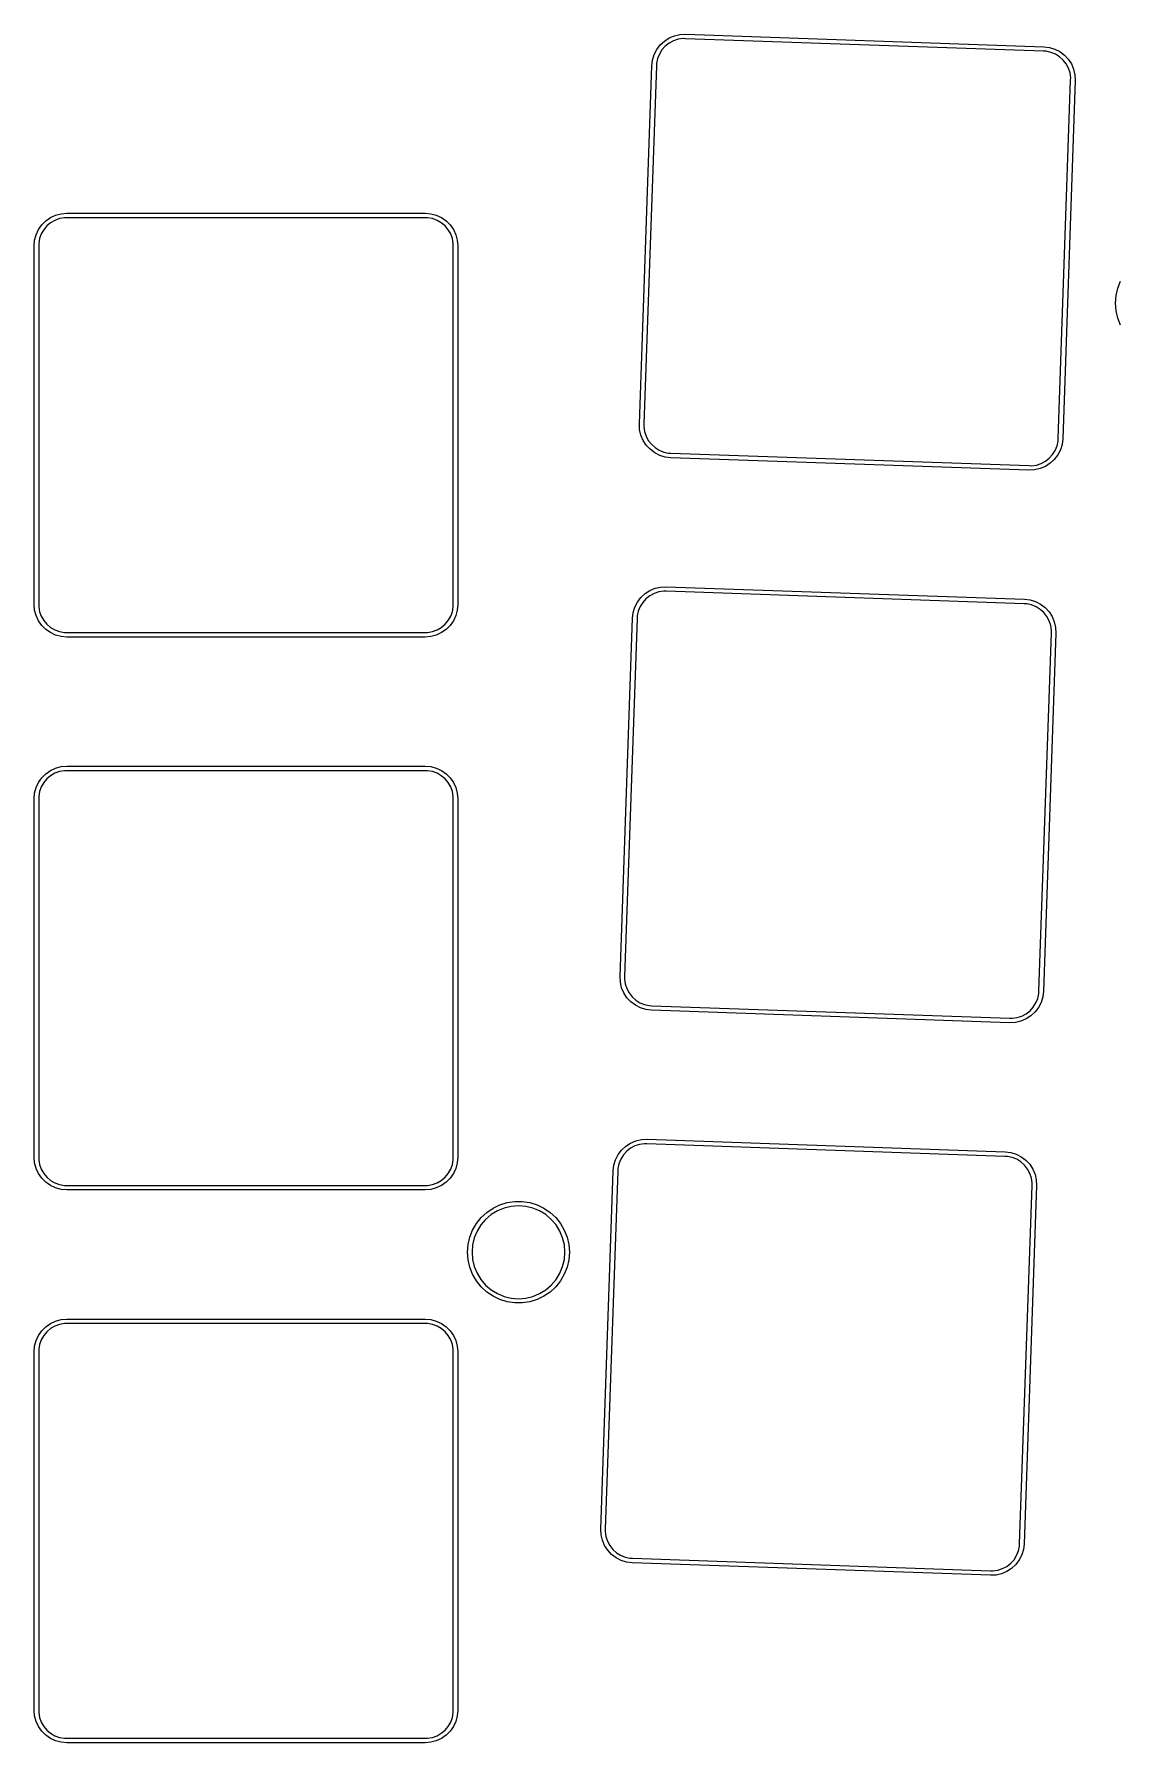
# Model space of a CAD drawing. Extents: x 44 to 183, y -132 to -31.
# Drawn here: x 73 to 108.7, y -94.9 to -38.6 of the extents above; entities that cross this region are included whole.
import ezdxf

# ---------------------------------------------------------------- set-up
doc = ezdxf.new("R2010")
doc.units = 0
doc.layers.add('BLACK', color=7, linetype='CONTINUOUS')

msp = doc.modelspace()

# ---------------------------------------------------------------- linework, layer by layer
at = {"layer": 'BLACK', "linetype": 'CONTINUOUS'}
for p, q in [((93.7045, -38.8716), (93.8616, -38.7695)), ((93.8616, -38.7695), (94.0341, -38.6963)), ((94.0341, -38.6963), (94.2167, -38.6542)), ((94.3177, -38.7914), (94.1574, -38.814)), ((94.2167, -38.6542), (94.4038, -38.6444)), ((94.3984, -38.7943), (94.3177, -38.7914)), ((94.3986, -38.7943), (94.3984, -38.7943)), ((106.191, -39.2061), (94.3986, -38.7943)), ((94.3986, -38.7943), (94.3986, -38.7943)), ((94.4038, -38.6444), (106.197, -39.0562)), ((94.4038, -38.6444), (94.4038, -38.6444)), ((93.3148, -39.4952), (93.3696, -39.316)), ((93.3696, -39.316), (93.4546, -39.1491)), ((93.4546, -39.1491), (93.5674, -38.9994)), ((93.539, -39.2972), (93.4783, -39.4473)), ((93.6247, -39.1599), (93.539, -39.2972)), ((93.5674, -38.9994), (93.7045, -38.8716)), ((93.733, -39.0396), (93.6247, -39.1599)), ((93.8606, -38.94), (93.733, -39.0396)), ((94.0035, -38.864), (93.8606, -38.94)), ((94.1574, -38.814), (94.0035, -38.864)), ((106.272, -39.2089), (106.191, -39.2061)), ((106.191, -39.2061), (106.191, -39.2061)), ((106.197, -39.0562), (106.197, -39.0562)), ((106.197, -39.0562), (106.383, -39.079)), ((106.431, -39.2426), (106.272, -39.2089)), ((106.383, -39.079), (106.562, -39.1338)), ((106.581, -39.3032), (106.431, -39.2426)), ((106.562, -39.1338), (106.729, -39.2189)), ((106.718, -39.389), (106.581, -39.3032)), ((106.729, -39.2189), (106.878, -39.3317)), ((106.878, -39.3317), (107.006, -39.4687)), ((92.8801, -51.474), (93.292, -39.6812)), ((93.4419, -39.6865), (93.0301, -51.4793)), ((93.292, -39.6812), (93.3148, -39.4952)), ((93.292, -39.6812), (93.292, -39.6812)), ((93.4447, -39.6056), (93.4419, -39.6865)), ((93.4419, -39.6865), (93.4419, -39.6865)), ((93.4419, -39.6865), (93.4419, -39.6865)), ((93.4419, -39.6865), (93.4419, -39.6865)), ((93.4783, -39.4473), (93.4447, -39.6056)), ((106.838, -39.4973), (106.718, -39.389)), ((106.938, -39.6248), (106.838, -39.4973)), ((107.014, -39.7677), (106.938, -39.6248)), ((107.006, -39.4687), (107.108, -39.6259)), ((107.064, -39.9217), (107.014, -39.7677)), ((107.086, -40.082), (107.064, -39.9217)), ((107.108, -39.6259), (107.182, -39.7984)), ((107.182, -39.7984), (107.224, -39.9809)), ((106.672, -51.9556), (107.084, -40.1628)), ((107.233, -40.1681), (106.822, -51.9609)), ((107.084, -40.1626), (107.086, -40.082)), ((107.084, -40.1628), (107.084, -40.1626)), ((107.224, -39.9809), (107.233, -40.1681)), ((107.233, -40.1681), (107.233, -40.1681)), ((107.233, -40.1681), (107.233, -40.1681)), ((107.233, -40.1681), (107.233, -40.1681)), ((73.0945, -45.0766), (73.202, -44.9231)), ((73.202, -44.9231), (73.3345, -44.7906)), ((73.3689, -44.9575), (73.2649, -45.0815)), ((73.3345, -44.7906), (73.488, -44.6831)), ((73.4929, -44.8535), (73.3689, -44.9575)), ((73.488, -44.6831), (73.6578, -44.6039)), ((73.6331, -44.7726), (73.4929, -44.8535)), ((73.7852, -44.7172), (73.6331, -44.7726)), ((73.6578, -44.6039), (73.8388, -44.5554)), ((73.9446, -44.6891), (73.7852, -44.7172)), ((73.8388, -44.5554), (74.0255, -44.5391)), ((74.0255, -44.6891), (73.9446, -44.6891)), ((74.0255, -44.5391), (85.8255, -44.5391)), ((74.0255, -44.5391), (74.0255, -44.5391)), ((85.8255, -44.6891), (74.0255, -44.6891)), ((74.0255, -44.6891), (74.0255, -44.6891)), ((74.0255, -44.6891), (74.0255, -44.6891)), ((85.8255, -44.5391), (85.8255, -44.5391)), ((85.8255, -44.5391), (86.0122, -44.5555)), ((85.9064, -44.6891), (85.8255, -44.6891)), ((86.0658, -44.7172), (85.9064, -44.6891)), ((86.0122, -44.5555), (86.1932, -44.604)), ((86.2179, -44.7726), (86.0658, -44.7172)), ((86.1932, -44.604), (86.363, -44.6831)), ((86.3581, -44.8535), (86.2179, -44.7726)), ((86.4821, -44.9576), (86.3581, -44.8535)), ((86.363, -44.6831), (86.5165, -44.7906)), ((86.5861, -45.0815), (86.4821, -44.9576)), ((86.5165, -44.7906), (86.649, -44.9231)), ((86.649, -44.9231), (86.7565, -45.0766)), ((72.9505, -45.6141), (72.9668, -45.4274)), ((72.9668, -45.4274), (73.0153, -45.2464)), ((73.0153, -45.2464), (73.0945, -45.0766)), ((73.1286, -45.3738), (73.1005, -45.5332)), ((73.1005, -45.5332), (73.1005, -45.6141)), ((73.184, -45.2217), (73.1286, -45.3738)), ((73.2649, -45.0815), (73.184, -45.2217)), ((86.667, -45.2217), (86.5861, -45.0815)), ((86.7224, -45.3738), (86.667, -45.2217)), ((86.7505, -45.5332), (86.7224, -45.3738)), ((86.7505, -45.6141), (86.7505, -45.5332)), ((86.7565, -45.0766), (86.8357, -45.2465)), ((86.8357, -45.2465), (86.8842, -45.4275)), ((86.8842, -45.4275), (86.9005, -45.614)), ((72.9505, -57.4141), (72.9505, -45.6141)), ((72.9505, -45.6141), (72.9505, -45.6141)), ((73.1005, -45.6141), (73.1005, -45.6141)), ((73.1005, -45.6141), (73.1005, -57.4141)), ((86.7505, -57.4141), (86.7505, -45.6141)), ((86.7505, -45.6141), (86.7505, -45.6141)), ((86.7505, -45.6141), (86.7505, -45.6141)), ((86.9005, -45.614), (86.9005, -45.6141)), ((86.9005, -45.6141), (86.9005, -57.4141)), ((108.58, -47.2484), (108.635, -47.0043)), ((108.635, -47.0043), (108.727, -46.7712)), ((108.561, -47.498), (108.58, -47.2484)), ((108.58, -47.7476), (108.561, -47.498)), ((108.635, -47.9917), (108.58, -47.7476)), ((108.727, -48.2248), (108.635, -47.9917)), ((92.8899, -51.6612), (92.8801, -51.474)), ((92.8801, -51.474), (92.8801, -51.474)), ((92.8801, -51.474), (92.8801, -51.474)), ((92.8801, -51.474), (92.8801, -51.474)), ((92.9321, -51.8437), (92.8899, -51.6612)), ((93.03, -51.4795), (93.0272, -51.5601)), ((93.0272, -51.5601), (93.0497, -51.7204)), ((93.0301, -51.4793), (93.03, -51.4795)), ((93.0497, -51.7204), (93.0997, -51.8744)), ((93.0053, -52.0162), (92.9321, -51.8437)), ((93.1074, -52.1734), (93.0053, -52.0162)), ((93.0997, -51.8744), (93.1757, -52.0173)), ((93.2352, -52.3104), (93.1074, -52.1734)), ((93.1757, -52.0173), (93.2754, -52.1448)), ((93.2754, -52.1448), (93.3957, -52.2531)), ((93.3957, -52.2531), (93.5329, -52.3389)), ((106.575, -52.3449), (106.635, -52.1948)), ((106.635, -52.1948), (106.669, -52.0365)), ((106.669, -52.0365), (106.672, -51.9556)), ((106.672, -51.9556), (106.672, -51.9556)), ((106.672, -51.9556), (106.672, -51.9556)), ((106.672, -51.9556), (106.672, -51.9556)), ((106.799, -52.1469), (106.744, -52.3261)), ((106.822, -51.9609), (106.799, -52.1469)), ((93.3848, -52.4232), (93.2352, -52.3104)), ((93.5518, -52.5083), (93.3848, -52.4232)), ((93.5329, -52.3389), (93.683, -52.3995)), ((93.731, -52.5631), (93.5518, -52.5083)), ((93.683, -52.3995), (93.8413, -52.4332)), ((93.917, -52.5859), (93.731, -52.5631)), ((93.8413, -52.4332), (93.9222, -52.436)), ((105.71, -52.9977), (93.917, -52.5859)), ((93.917, -52.5859), (93.917, -52.5859)), ((93.917, -52.5859), (93.917, -52.5859)), ((93.9222, -52.436), (93.9222, -52.436)), ((93.9222, -52.436), (105.715, -52.8478)), ((105.715, -52.8478), (105.715, -52.8478)), ((105.715, -52.8478), (105.796, -52.8507)), ((105.796, -52.8507), (105.956, -52.8281)), ((105.956, -52.8281), (106.11, -52.7781)), ((106.11, -52.7781), (106.253, -52.7021)), ((106.409, -52.7705), (106.252, -52.8726)), ((106.253, -52.7021), (106.381, -52.6025)), ((106.381, -52.6025), (106.489, -52.4822)), ((106.546, -52.6427), (106.409, -52.7705)), ((106.489, -52.4822), (106.575, -52.3449)), ((106.659, -52.493), (106.546, -52.6427)), ((106.744, -52.3261), (106.659, -52.493)), ((105.897, -52.9879), (105.71, -52.9977)), ((105.71, -52.9977), (105.71, -52.9977)), ((106.079, -52.9458), (105.897, -52.9879)), ((106.252, -52.8726), (106.079, -52.9458)), ((92.7344, -57.505), (92.8195, -57.338)), ((92.8195, -57.338), (92.9323, -57.1884)), ((92.9896, -57.3489), (92.9038, -57.4861)), ((92.9323, -57.1884), (93.0693, -57.0606)), ((93.0979, -57.2286), (92.9896, -57.3489)), ((93.0693, -57.0606), (93.2265, -56.9585)), ((93.2254, -57.129), (93.0979, -57.2286)), ((93.3683, -57.053), (93.2254, -57.129)), ((93.2265, -56.9585), (93.3989, -56.8853)), ((93.5223, -57.003), (93.3683, -57.053)), ((93.3989, -56.8853), (93.5815, -56.8432)), ((93.6825, -56.9805), (93.5223, -57.003)), ((93.5815, -56.8432), (93.7683, -56.8334)), ((93.7634, -56.9833), (93.6825, -56.9805)), ((105.556, -57.395), (93.7634, -56.9832)), ((93.7634, -56.9832), (93.7634, -56.9832)), ((93.7634, -56.9832), (93.7634, -56.9832)), ((93.7634, -56.9832), (93.7634, -56.9833)), ((93.7683, -56.8334), (93.7686, -56.8333)), ((93.7686, -56.8333), (105.561, -57.2451)), ((93.7686, -56.8333), (93.7686, -56.8333)), ((93.7686, -56.8333), (93.7686, -56.8333)), ((105.561, -57.2451), (105.561, -57.2451)), ((105.561, -57.2451), (105.561, -57.2451)), ((105.561, -57.2451), (105.747, -57.268)), ((105.747, -57.268), (105.927, -57.3228)), ((105.927, -57.3228), (106.094, -57.4078)), ((72.9668, -57.6008), (72.9505, -57.4141)), ((72.9505, -57.4141), (72.9505, -57.4141)), ((72.9505, -57.4141), (72.9505, -57.4141)), ((73.0153, -57.7818), (72.9668, -57.6008)), ((73.0945, -57.9516), (73.0153, -57.7818)), ((73.1005, -57.4141), (73.1005, -57.4143)), ((73.1005, -57.4143), (73.1005, -57.495)), ((73.1005, -57.495), (73.1286, -57.6544)), ((73.1286, -57.6544), (73.184, -57.8065)), ((73.184, -57.8065), (73.2649, -57.9467)), ((86.5861, -57.9467), (86.667, -57.8065)), ((86.667, -57.8065), (86.7224, -57.6544)), ((86.7224, -57.6544), (86.7505, -57.495)), ((86.7505, -57.495), (86.7505, -57.4141)), ((86.8357, -57.7818), (86.7565, -57.9516)), ((86.8842, -57.6008), (86.8357, -57.7818)), ((86.9005, -57.4141), (86.8842, -57.6008)), ((86.9005, -57.4141), (86.9005, -57.4141)), ((92.245, -69.6629), (92.6568, -57.8701)), ((92.8067, -57.8754), (92.3949, -69.6682)), ((92.6568, -57.8701), (92.6796, -57.6841)), ((92.6568, -57.8701), (92.6568, -57.8701)), ((92.6568, -57.8701), (92.6568, -57.8701)), ((92.6568, -57.8701), (92.6568, -57.8701)), ((92.6796, -57.6841), (92.7344, -57.505)), ((92.8095, -57.7945), (92.8067, -57.8754)), ((92.8067, -57.8754), (92.8067, -57.8754)), ((92.8432, -57.6362), (92.8095, -57.7945)), ((92.9038, -57.4861), (92.8432, -57.6362)), ((105.637, -57.3979), (105.556, -57.395)), ((105.556, -57.395), (105.556, -57.395)), ((105.556, -57.395), (105.556, -57.395)), ((105.795, -57.4315), (105.637, -57.3979)), ((105.945, -57.4921), (105.795, -57.4315)), ((106.083, -57.5779), (105.945, -57.4921)), ((106.203, -57.6862), (106.083, -57.5779)), ((106.094, -57.4078), (106.243, -57.5206)), ((106.303, -57.8138), (106.203, -57.6862)), ((106.243, -57.5206), (106.371, -57.6576)), ((106.379, -57.9567), (106.303, -57.8138)), ((106.371, -57.6576), (106.473, -57.8148)), ((106.473, -57.8148), (106.546, -57.9873)), ((73.202, -58.1051), (73.0945, -57.9516)), ((73.3345, -58.2376), (73.202, -58.1051)), ((73.2649, -57.9467), (73.3689, -58.0707)), ((73.488, -58.3451), (73.3345, -58.2376)), ((73.3689, -58.0707), (73.4929, -58.1747)), ((73.6578, -58.4243), (73.488, -58.3451)), ((73.4929, -58.1747), (73.6331, -58.2557)), ((73.6331, -58.2557), (73.7852, -58.311)), ((73.8388, -58.4728), (73.6578, -58.4243)), ((73.7852, -58.311), (73.9446, -58.3391)), ((74.0255, -58.4891), (73.8388, -58.4728)), ((73.9446, -58.3391), (74.0255, -58.3391)), ((74.0255, -58.3391), (74.0255, -58.3391)), ((74.0255, -58.3391), (85.8255, -58.3391)), ((85.8255, -58.4891), (74.0255, -58.4891)), ((74.0255, -58.4891), (74.0255, -58.4891)), ((74.0255, -58.4891), (74.0255, -58.4891)), ((85.8255, -58.3391), (85.8255, -58.3391)), ((85.8255, -58.3391), (85.9064, -58.3391)), ((86.0122, -58.4728), (85.8255, -58.4891)), ((85.8255, -58.4891), (85.8255, -58.4891)), ((85.8255, -58.4891), (85.8255, -58.4891)), ((85.8255, -58.4891), (85.8255, -58.4891)), ((85.8255, -58.4891), (85.8255, -58.4891)), ((85.9064, -58.3391), (86.0658, -58.311)), ((86.1932, -58.4243), (86.0122, -58.4728)), ((86.0658, -58.311), (86.2179, -58.2556)), ((86.363, -58.3451), (86.1932, -58.4243)), ((86.2179, -58.2556), (86.3581, -58.1747)), ((86.3581, -58.1747), (86.4821, -58.0707)), ((86.5165, -58.2376), (86.363, -58.3451)), ((86.4821, -58.0707), (86.5861, -57.9467)), ((86.649, -58.1051), (86.5165, -58.2376)), ((86.7565, -57.9516), (86.649, -58.1051)), ((106.037, -70.1446), (106.448, -58.3517)), ((106.598, -58.357), (106.186, -70.1498)), ((106.429, -58.1106), (106.379, -57.9567)), ((106.451, -58.2709), (106.429, -58.1106)), ((106.448, -58.3517), (106.451, -58.2709)), ((106.448, -58.3517), (106.448, -58.3517)), ((106.546, -57.9873), (106.588, -58.1699)), ((106.588, -58.1699), (106.598, -58.357)), ((106.598, -58.357), (106.598, -58.357)), ((106.598, -58.357), (106.598, -58.357)), ((106.598, -58.357), (106.598, -58.357)), ((106.598, -58.357), (106.598, -58.357)), ((73.202, -63.1231), (73.3345, -62.9906)), ((73.3345, -62.9906), (73.488, -62.8831)), ((73.488, -62.8831), (73.6578, -62.8039)), ((73.6331, -62.9726), (73.4929, -63.0535)), ((73.7852, -62.9172), (73.6331, -62.9726)), ((73.6578, -62.8039), (73.8388, -62.7554)), ((73.9446, -62.8891), (73.7852, -62.9172)), ((73.8388, -62.7554), (74.0255, -62.7391)), ((74.0255, -62.8891), (73.9446, -62.8891)), ((74.0255, -62.7391), (85.8255, -62.7391)), ((74.0255, -62.7391), (74.0255, -62.7391)), ((85.8255, -62.8891), (74.0255, -62.8891)), ((74.0255, -62.8891), (74.0255, -62.8891)), ((74.0255, -62.8891), (74.0255, -62.8891)), ((85.8255, -62.7391), (85.8255, -62.7391)), ((85.8255, -62.7391), (86.0122, -62.7555)), ((85.9064, -62.8891), (85.8255, -62.8891)), ((86.0658, -62.9172), (85.9064, -62.8891)), ((86.0122, -62.7555), (86.1932, -62.804)), ((86.2179, -62.9726), (86.0658, -62.9172)), ((86.1932, -62.804), (86.363, -62.8831)), ((86.3581, -63.0535), (86.2179, -62.9726)), ((86.363, -62.8831), (86.5165, -62.9906)), ((86.5165, -62.9906), (86.649, -63.1231)), ((72.9668, -63.6274), (73.0153, -63.4464)), ((73.0153, -63.4464), (73.0945, -63.2766)), ((73.0945, -63.2766), (73.202, -63.1231)), ((73.184, -63.4217), (73.1286, -63.5738)), ((73.2649, -63.2815), (73.184, -63.4217)), ((73.3689, -63.1575), (73.2649, -63.2815)), ((73.4929, -63.0535), (73.3689, -63.1575)), ((86.4821, -63.1576), (86.3581, -63.0535)), ((86.5861, -63.2815), (86.4821, -63.1576)), ((86.667, -63.4217), (86.5861, -63.2815)), ((86.649, -63.1231), (86.7565, -63.2766)), ((86.7224, -63.5738), (86.667, -63.4217)), ((86.7565, -63.2766), (86.8357, -63.4465)), ((86.8357, -63.4465), (86.8842, -63.6275)), ((72.9505, -63.8141), (72.9668, -63.6274)), ((72.9505, -75.6141), (72.9505, -63.8141)), ((72.9505, -63.8141), (72.9505, -63.8141)), ((73.1286, -63.5738), (73.1005, -63.7332)), ((73.1005, -63.7332), (73.1005, -63.8141)), ((73.1005, -63.8141), (73.1005, -63.8141)), ((73.1005, -63.8141), (73.1005, -75.6141)), ((86.7505, -63.7332), (86.7224, -63.5738)), ((86.7505, -63.8141), (86.7505, -63.7332)), ((86.7505, -75.6141), (86.7505, -63.8141)), ((86.7505, -63.8141), (86.7505, -63.8141)), ((86.7505, -63.8141), (86.7505, -63.8141)), ((86.8842, -63.6275), (86.9005, -63.814)), ((86.9005, -63.814), (86.9005, -63.8141)), ((86.9005, -63.8141), (86.9005, -75.6141)), ((92.245, -69.663), (92.245, -69.6629)), ((92.2548, -69.8501), (92.245, -69.663)), ((92.3949, -69.6682), (92.3921, -69.7491)), ((92.3949, -69.6682), (92.3949, -69.6682)), ((92.3949, -69.6682), (92.3949, -69.6682)), ((92.3949, -69.6682), (92.3949, -69.6682)), ((92.2969, -70.0327), (92.2548, -69.8501)), ((92.3702, -70.2051), (92.2969, -70.0327)), ((92.4722, -70.3623), (92.3702, -70.2051)), ((92.3921, -69.7491), (92.4146, -69.9093)), ((92.4146, -69.9093), (92.4646, -70.0633)), ((92.4646, -70.0633), (92.5406, -70.2062)), ((92.5406, -70.2062), (92.6402, -70.3337)), ((106, -70.3838), (106.034, -70.2254)), ((106.034, -70.2254), (106.037, -70.1446)), ((106.037, -70.1446), (106.037, -70.1446)), ((106.037, -70.1446), (106.037, -70.1446)), ((106.037, -70.1446), (106.037, -70.1446)), ((106.186, -70.1498), (106.164, -70.3358)), ((92.6, -70.4993), (92.4722, -70.3623)), ((92.7497, -70.6121), (92.6, -70.4993)), ((92.6402, -70.3337), (92.7605, -70.442)), ((92.9166, -70.6972), (92.7497, -70.6121)), ((92.7605, -70.442), (92.8978, -70.5278)), ((92.8978, -70.5278), (93.0478, -70.5884)), ((93.0958, -70.752), (92.9166, -70.6972)), ((93.0478, -70.5884), (93.2062, -70.6221)), ((93.2818, -70.7748), (93.0958, -70.752)), ((93.2062, -70.6221), (93.287, -70.6249)), ((105.075, -71.1866), (93.2818, -70.7748)), ((93.2818, -70.7748), (93.2818, -70.7748)), ((93.287, -70.6249), (93.287, -70.6249)), ((93.287, -70.6249), (93.287, -70.6249)), ((93.287, -70.6249), (105.08, -71.0367)), ((105.618, -70.891), (105.745, -70.7914)), ((105.745, -70.7914), (105.854, -70.6711)), ((105.911, -70.8316), (105.774, -70.9594)), ((105.854, -70.6711), (105.939, -70.5338)), ((106.024, -70.682), (105.911, -70.8316)), ((105.939, -70.5338), (106, -70.3838)), ((106.109, -70.515), (106.024, -70.682)), ((106.164, -70.3358), (106.109, -70.515)), ((105.262, -71.1769), (105.075, -71.1867)), ((105.075, -71.1867), (105.075, -71.1866)), ((105.075, -71.1866), (105.075, -71.1866)), ((105.075, -71.1866), (105.075, -71.1866)), ((105.08, -71.0367), (105.08, -71.0368)), ((105.08, -71.0368), (105.161, -71.0396)), ((105.161, -71.0396), (105.321, -71.0171)), ((105.444, -71.1347), (105.262, -71.1769)), ((105.321, -71.0171), (105.475, -70.967)), ((105.617, -71.0615), (105.444, -71.1347)), ((105.475, -70.967), (105.618, -70.891)), ((105.774, -70.9594), (105.617, -71.0615)), ((92.2971, -75.3773), (92.4341, -75.2495)), ((92.4341, -75.2495), (92.5913, -75.1474)), ((92.5903, -75.3178), (92.4627, -75.4175)), ((92.7332, -75.2418), (92.5903, -75.3178)), ((92.5913, -75.1474), (92.7638, -75.0742)), ((92.8871, -75.1918), (92.7332, -75.2418)), ((92.7638, -75.0742), (92.9463, -75.032)), ((93.0474, -75.1693), (92.8871, -75.1918)), ((92.9463, -75.032), (93.1335, -75.0222)), ((93.1282, -75.1721), (93.0474, -75.1693)), ((104.921, -75.5839), (93.1282, -75.1721)), ((93.1282, -75.1721), (93.1282, -75.1721)), ((93.1335, -75.0222), (93.1335, -75.0222)), ((93.1335, -75.0222), (93.1335, -75.0222)), ((93.1335, -75.0222), (104.926, -75.434)), ((93.1335, -75.0222), (93.1335, -75.0222)), ((72.9668, -75.8008), (72.9505, -75.6141)), ((72.9505, -75.6141), (72.9505, -75.6141)), ((72.9505, -75.6141), (72.9505, -75.6141)), ((73.0153, -75.9818), (72.9668, -75.8008)), ((73.1005, -75.6141), (73.1005, -75.6143)), ((73.1005, -75.6143), (73.1005, -75.695)), ((73.1005, -75.695), (73.1286, -75.8544)), ((73.1286, -75.8544), (73.184, -76.0065)), ((86.667, -76.0065), (86.7224, -75.8544)), ((86.7224, -75.8544), (86.7505, -75.695)), ((86.7505, -75.695), (86.7505, -75.6141)), ((86.7505, -75.6141), (86.7505, -75.6141)), ((86.8842, -75.8008), (86.8357, -75.9818)), ((86.9005, -75.6141), (86.8842, -75.8008)), ((86.9005, -75.6141), (86.9005, -75.6141)), ((92.0216, -76.059), (92.0445, -75.8731)), ((92.0445, -75.8731), (92.0992, -75.6939)), ((92.0992, -75.6939), (92.1843, -75.5269)), ((92.208, -75.8251), (92.1743, -75.9834)), ((92.1843, -75.5269), (92.2971, -75.3773)), ((92.2686, -75.675), (92.208, -75.8251)), ((92.3544, -75.5378), (92.2686, -75.675)), ((92.4627, -75.4175), (92.3544, -75.5378)), ((105.002, -75.5868), (104.921, -75.5839)), ((104.921, -75.5839), (104.921, -75.5839)), ((104.921, -75.5839), (104.921, -75.5839)), ((104.921, -75.5839), (104.921, -75.5839)), ((104.926, -75.434), (104.926, -75.434)), ((104.926, -75.434), (105.112, -75.4569)), ((105.16, -75.6204), (105.002, -75.5868)), ((105.112, -75.4569), (105.291, -75.5116)), ((105.31, -75.681), (105.16, -75.6204)), ((105.291, -75.5116), (105.458, -75.5967)), ((105.448, -75.7668), (105.31, -75.681)), ((105.568, -75.8751), (105.448, -75.7668)), ((105.458, -75.5967), (105.608, -75.7095)), ((105.668, -76.0027), (105.568, -75.8751)), ((105.608, -75.7095), (105.736, -75.8465)), ((105.736, -75.8465), (105.838, -76.0037)), ((73.0945, -76.1516), (73.0153, -75.9818)), ((73.202, -76.3051), (73.0945, -76.1516)), ((73.184, -76.0065), (73.2649, -76.1467)), ((73.3345, -76.4376), (73.202, -76.3051)), ((73.2649, -76.1467), (73.3689, -76.2707)), ((73.488, -76.5451), (73.3345, -76.4376)), ((73.3689, -76.2707), (73.4929, -76.3747)), ((73.4929, -76.3747), (73.6331, -76.4557)), ((73.6331, -76.4557), (73.7852, -76.511)), ((86.0658, -76.511), (86.2179, -76.4556)), ((86.2179, -76.4556), (86.3581, -76.3747)), ((86.3581, -76.3747), (86.4821, -76.2707)), ((86.5165, -76.4376), (86.363, -76.5451)), ((86.4821, -76.2707), (86.5861, -76.1467)), ((86.649, -76.3051), (86.5165, -76.4376)), ((86.5861, -76.1467), (86.667, -76.0065)), ((86.7565, -76.1516), (86.649, -76.3051)), ((86.8357, -75.9818), (86.7565, -76.1516)), ((91.6098, -87.8519), (92.0216, -76.059)), ((92.1715, -76.0643), (91.7597, -87.8571)), ((92.0216, -76.059), (92.0216, -76.059)), ((92.0216, -76.059), (92.0216, -76.059)), ((92.1743, -75.9834), (92.1715, -76.0643)), ((92.1715, -76.0643), (92.1715, -76.0643)), ((105.744, -76.1456), (105.668, -76.0027)), ((105.794, -76.2995), (105.744, -76.1456)), ((105.816, -76.4598), (105.794, -76.2995)), ((105.813, -76.5404), (105.816, -76.4598)), ((105.838, -76.0037), (105.911, -76.1762)), ((105.911, -76.1762), (105.953, -76.3588)), ((105.953, -76.3588), (105.963, -76.5459)), ((73.6578, -76.6243), (73.488, -76.5451)), ((73.8388, -76.6728), (73.6578, -76.6243)), ((73.7852, -76.511), (73.9446, -76.5391)), ((74.0255, -76.6891), (73.8388, -76.6728)), ((73.9446, -76.5391), (74.0255, -76.5391)), ((74.0255, -76.5391), (74.0255, -76.5391)), ((74.0255, -76.5391), (85.8255, -76.5391)), ((85.8255, -76.6891), (74.0255, -76.6891)), ((74.0255, -76.6891), (74.0255, -76.6891)), ((74.0255, -76.6891), (74.0255, -76.6891)), ((85.8255, -76.5391), (85.8255, -76.5391)), ((85.8255, -76.5391), (85.9064, -76.5391)), ((86.0122, -76.6728), (85.8255, -76.6891)), ((85.8255, -76.6891), (85.8255, -76.6891)), ((85.8255, -76.6891), (85.8255, -76.6891)), ((85.8255, -76.6891), (85.8255, -76.6891)), ((85.8255, -76.6891), (85.8255, -76.6891)), ((85.9064, -76.5391), (86.0658, -76.511)), ((86.1932, -76.6243), (86.0122, -76.6728)), ((86.363, -76.5451), (86.1932, -76.6243)), ((105.401, -88.3335), (105.813, -76.5407)), ((105.963, -76.5459), (105.551, -88.3387)), ((105.813, -76.5407), (105.813, -76.5404)), ((105.963, -76.5459), (105.963, -76.5459)), ((105.963, -76.5459), (105.963, -76.5459)), ((105.963, -76.5459), (105.963, -76.5459)), ((87.516, -77.7964), (87.6721, -77.6007)), ((87.6721, -77.6007), (87.8557, -77.4304)), ((88.0009, -77.5024), (87.8183, -77.6583)), ((87.8557, -77.4304), (88.0625, -77.2894)), ((88.2055, -77.377), (88.0009, -77.5024)), ((88.0625, -77.2894), (88.2881, -77.1808)), ((88.4273, -77.2852), (88.2055, -77.377)), ((88.2881, -77.1808), (88.5273, -77.107)), ((88.6607, -77.2291), (88.4273, -77.2852)), ((88.5273, -77.107), (88.7748, -77.0697)), ((88.9, -77.2103), (88.6607, -77.2291)), ((88.7748, -77.0697), (89.0252, -77.0697)), ((89.1393, -77.2291), (88.9, -77.2103)), ((89.0252, -77.0697), (89.2727, -77.107)), ((89.3727, -77.2852), (89.1393, -77.2291)), ((89.2727, -77.107), (89.5119, -77.1808)), ((89.5945, -77.377), (89.3727, -77.2852)), ((89.5119, -77.1808), (89.7375, -77.2894)), ((89.7991, -77.5024), (89.5945, -77.377)), ((89.7375, -77.2894), (89.9443, -77.4304)), ((89.9817, -77.6583), (89.7991, -77.5024)), ((89.9443, -77.4304), (90.1279, -77.6007)), ((90.1279, -77.6007), (90.2839, -77.7964)), ((87.2994, -78.2463), (87.3909, -78.0132)), ((87.3909, -78.0132), (87.516, -77.7964)), ((87.537, -78.0455), (87.4452, -78.2673)), ((87.6624, -77.8409), (87.537, -78.0455)), ((87.8183, -77.6583), (87.6624, -77.8409)), ((90.1376, -77.8409), (89.9817, -77.6583)), ((90.263, -78.0455), (90.1376, -77.8409)), ((90.3548, -78.2673), (90.263, -78.0455)), ((90.2839, -77.7964), (90.4091, -78.0132)), ((90.4091, -78.0132), (90.5006, -78.2463)), ((87.225, -78.74), (87.2437, -78.4904)), ((87.2437, -78.9896), (87.225, -78.74)), ((87.2437, -78.4904), (87.2994, -78.2463)), ((87.3891, -78.5007), (87.3703, -78.74)), ((87.3703, -78.74), (87.3891, -78.9793)), ((87.4452, -78.2673), (87.3891, -78.5007)), ((90.4109, -78.5007), (90.3548, -78.2673)), ((90.4297, -78.74), (90.4109, -78.5007)), ((90.4109, -78.9793), (90.4297, -78.74)), ((90.5006, -78.2463), (90.5563, -78.4904)), ((90.5563, -78.4904), (90.575, -78.74)), ((90.575, -78.74), (90.5563, -78.9896)), ((87.2994, -79.2337), (87.2437, -78.9896)), ((87.3909, -79.4668), (87.2994, -79.2337)), ((87.3891, -78.9793), (87.4452, -79.2127)), ((87.4452, -79.2127), (87.537, -79.4345)), ((90.263, -79.4345), (90.3548, -79.2127)), ((90.3548, -79.2127), (90.4109, -78.9793)), ((90.5006, -79.2337), (90.4091, -79.4668)), ((90.5563, -78.9896), (90.5006, -79.2337)), ((87.516, -79.6836), (87.3909, -79.4668)), ((87.6721, -79.8793), (87.516, -79.6836)), ((87.537, -79.4345), (87.6624, -79.6391)), ((87.6624, -79.6391), (87.8183, -79.8217)), ((87.8183, -79.8217), (88.0009, -79.9776)), ((89.7991, -79.9776), (89.9817, -79.8217)), ((89.9817, -79.8217), (90.1376, -79.6391)), ((90.2839, -79.6836), (90.1279, -79.8793)), ((90.1376, -79.6391), (90.263, -79.4345)), ((90.4091, -79.4668), (90.2839, -79.6836)), ((87.8557, -80.0496), (87.6721, -79.8793)), ((88.0625, -80.1906), (87.8557, -80.0496)), ((88.0009, -79.9776), (88.2055, -80.103)), ((88.2881, -80.2992), (88.0625, -80.1906)), ((88.2055, -80.103), (88.4273, -80.1948)), ((88.5273, -80.373), (88.2881, -80.2992)), ((88.4273, -80.1948), (88.6607, -80.2509)), ((88.7748, -80.4103), (88.5273, -80.373)), ((88.6607, -80.2509), (88.9, -80.2697)), ((89.0252, -80.4103), (88.7748, -80.4103)), ((88.9, -80.2697), (89.1393, -80.2509)), ((89.2727, -80.373), (89.0252, -80.4103)), ((89.1393, -80.2509), (89.3727, -80.1948)), ((89.5119, -80.2992), (89.2727, -80.373)), ((89.3727, -80.1948), (89.5945, -80.103)), ((89.7375, -80.1906), (89.5119, -80.2992)), ((89.5945, -80.103), (89.7991, -79.9776)), ((89.9443, -80.0496), (89.7375, -80.1906)), ((90.1279, -79.8793), (89.9443, -80.0496)), ((73.6578, -81.0039), (73.8388, -80.9554)), ((73.8388, -80.9554), (74.0255, -80.9391)), ((74.0255, -80.9391), (85.8255, -80.9391)), ((74.0255, -80.9391), (74.0255, -80.9391)), ((85.8255, -80.9391), (85.8255, -80.9391)), ((85.8255, -80.9391), (86.0122, -80.9555)), ((86.0122, -80.9555), (86.1932, -81.004)), ((73.0153, -81.6464), (73.0945, -81.4766)), ((73.0945, -81.4766), (73.202, -81.3231)), ((73.2649, -81.4815), (73.184, -81.6217)), ((73.202, -81.3231), (73.3345, -81.1906)), ((73.3689, -81.3575), (73.2649, -81.4815)), ((73.3345, -81.1906), (73.488, -81.0831)), ((73.4929, -81.2535), (73.3689, -81.3575)), ((73.488, -81.0831), (73.6578, -81.0039)), ((73.6331, -81.1726), (73.4929, -81.2535)), ((73.7852, -81.1172), (73.6331, -81.1726)), ((73.9446, -81.0891), (73.7852, -81.1172)), ((74.0255, -81.0891), (73.9446, -81.0891)), ((85.8255, -81.0891), (74.0255, -81.0891)), ((74.0255, -81.0891), (74.0255, -81.0891)), ((74.0255, -81.0891), (74.0255, -81.0891)), ((85.9064, -81.0891), (85.8255, -81.0891)), ((86.0658, -81.1172), (85.9064, -81.0891)), ((86.2179, -81.1726), (86.0658, -81.1172)), ((86.1932, -81.004), (86.363, -81.0831)), ((86.3581, -81.2535), (86.2179, -81.1726)), ((86.4821, -81.3576), (86.3581, -81.2535)), ((86.363, -81.0831), (86.5165, -81.1906)), ((86.5861, -81.4815), (86.4821, -81.3576)), ((86.5165, -81.1906), (86.649, -81.3231)), ((86.667, -81.6217), (86.5861, -81.4815)), ((86.649, -81.3231), (86.7565, -81.4766)), ((86.7565, -81.4766), (86.8357, -81.6465)), ((72.9505, -82.0141), (72.9668, -81.8274)), ((72.9505, -93.8141), (72.9505, -82.0141)), ((72.9505, -82.0141), (72.9505, -82.0141)), ((72.9668, -81.8274), (73.0153, -81.6464)), ((73.1286, -81.7738), (73.1005, -81.9332)), ((73.1005, -81.9332), (73.1005, -82.0141)), ((73.1005, -82.0141), (73.1005, -82.0141)), ((73.1005, -82.0141), (73.1005, -93.8141)), ((73.184, -81.6217), (73.1286, -81.7738)), ((86.7224, -81.7738), (86.667, -81.6217)), ((86.7505, -81.9332), (86.7224, -81.7738)), ((86.7505, -82.0141), (86.7505, -81.9332)), ((86.7505, -93.8141), (86.7505, -82.0141)), ((86.7505, -82.0141), (86.7505, -82.0141)), ((86.7505, -82.0141), (86.7505, -82.0141)), ((86.8357, -81.6465), (86.8842, -81.8275)), ((86.8842, -81.8275), (86.9005, -82.014)), ((86.9005, -82.014), (86.9005, -82.0141)), ((86.9005, -82.0141), (86.9005, -93.8141)), ((91.6196, -88.039), (91.6098, -87.8519)), ((91.6098, -87.8519), (91.6098, -87.8519)), ((91.6617, -88.2216), (91.6196, -88.039)), ((91.735, -88.3941), (91.6617, -88.2216)), ((91.7597, -87.8572), (91.7569, -87.938)), ((91.7569, -87.938), (91.7794, -88.0983)), ((91.7597, -87.8571), (91.7597, -87.8571)), ((91.7597, -87.8571), (91.7597, -87.8571)), ((91.7597, -87.8571), (91.7597, -87.8571)), ((91.7597, -87.8571), (91.7597, -87.8572)), ((91.7794, -88.0983), (91.8294, -88.2522)), ((91.8294, -88.2522), (91.9054, -88.3951)), ((91.837, -88.5512), (91.735, -88.3941)), ((91.9648, -88.6883), (91.837, -88.5512)), ((91.9054, -88.3951), (92.005, -88.5226)), ((92.1145, -88.801), (91.9648, -88.6883)), ((92.005, -88.5226), (92.1253, -88.6309)), ((92.2814, -88.8861), (92.1145, -88.801)), ((92.1253, -88.6309), (92.2626, -88.7167)), ((92.2626, -88.7167), (92.4127, -88.7773)), ((92.4127, -88.7773), (92.571, -88.811)), ((92.571, -88.811), (92.6519, -88.8138)), ((92.6519, -88.8138), (92.6519, -88.8138)), ((92.6519, -88.8138), (92.6519, -88.8138)), ((92.6519, -88.8138), (92.6519, -88.8138)), ((92.6519, -88.8138), (104.445, -89.2256)), ((105.11, -88.9803), (105.219, -88.86)), ((105.219, -88.86), (105.304, -88.7227)), ((105.304, -88.7227), (105.365, -88.5727)), ((105.365, -88.5727), (105.399, -88.4143)), ((105.474, -88.7039), (105.389, -88.8708)), ((105.399, -88.4143), (105.401, -88.3335)), ((105.401, -88.3335), (105.401, -88.3335)), ((105.528, -88.5247), (105.474, -88.7039)), ((105.551, -88.3387), (105.528, -88.5247)), ((105.551, -88.3387), (105.551, -88.3387)), ((92.4606, -88.9409), (92.2814, -88.8861)), ((92.6466, -88.9637), (92.4606, -88.9409)), ((104.439, -89.3755), (92.6466, -88.9637)), ((92.6466, -88.9637), (92.6466, -88.9637)), ((104.44, -89.3755), (104.439, -89.3755)), ((104.439, -89.3755), (104.439, -89.3755)), ((104.439, -89.3755), (104.439, -89.3755)), ((104.439, -89.3755), (104.439, -89.3755)), ((104.627, -89.3657), (104.44, -89.3755)), ((104.445, -89.2256), (104.445, -89.2256)), ((104.445, -89.2256), (104.445, -89.2256)), ((104.445, -89.2256), (104.445, -89.2256)), ((104.445, -89.2256), (104.526, -89.2284)), ((104.526, -89.2284), (104.686, -89.2059)), ((104.809, -89.3236), (104.627, -89.3657)), ((104.686, -89.2059), (104.84, -89.1559)), ((104.982, -89.2503), (104.809, -89.3236)), ((104.84, -89.1559), (104.983, -89.0799)), ((105.139, -89.1483), (104.982, -89.2503)), ((104.983, -89.0799), (105.11, -88.9803)), ((105.276, -89.0205), (105.139, -89.1483)), ((105.389, -88.8708), (105.276, -89.0205)), ((72.9668, -94.0008), (72.9505, -93.8141)), ((72.9505, -93.8141), (72.9505, -93.8141)), ((72.9505, -93.8141), (72.9505, -93.8141)), ((73.1005, -93.8141), (73.1005, -93.8143)), ((73.1005, -93.8143), (73.1005, -93.895)), ((73.1005, -93.895), (73.1286, -94.0544)), ((86.7224, -94.0544), (86.7505, -93.895)), ((86.7505, -93.895), (86.7505, -93.8141)), ((86.9005, -93.8141), (86.8842, -94.0008)), ((86.9005, -93.8141), (86.9005, -93.8141)), ((73.0153, -94.1818), (72.9668, -94.0008)), ((73.0945, -94.3516), (73.0153, -94.1818)), ((73.202, -94.5051), (73.0945, -94.3516)), ((73.1286, -94.0544), (73.184, -94.2065)), ((73.184, -94.2065), (73.2649, -94.3467)), ((73.2649, -94.3467), (73.3689, -94.4707)), ((73.3689, -94.4707), (73.4929, -94.5747)), ((86.3581, -94.5747), (86.4821, -94.4707)), ((86.4821, -94.4707), (86.5861, -94.3467)), ((86.5861, -94.3467), (86.667, -94.2065)), ((86.7565, -94.3516), (86.649, -94.5051)), ((86.667, -94.2065), (86.7224, -94.0544)), ((86.8357, -94.1818), (86.7565, -94.3516)), ((86.8842, -94.0008), (86.8357, -94.1818)), ((73.3345, -94.6376), (73.202, -94.5051)), ((73.488, -94.7451), (73.3345, -94.6376)), ((73.6578, -94.8243), (73.488, -94.7451)), ((73.4929, -94.5747), (73.6331, -94.6557)), ((73.6331, -94.6557), (73.7852, -94.711)), ((73.8388, -94.8728), (73.6578, -94.8243)), ((73.7852, -94.711), (73.9446, -94.7391)), ((74.0255, -94.8891), (73.8388, -94.8728)), ((73.9446, -94.7391), (74.0255, -94.7391)), ((74.0255, -94.7391), (74.0255, -94.7391)), ((74.0255, -94.7391), (85.8255, -94.7391)), ((85.8255, -94.8891), (74.0255, -94.8891)), ((74.0255, -94.8891), (74.0255, -94.8891)), ((74.0255, -94.8891), (74.0255, -94.8891)), ((85.8255, -94.7391), (85.8255, -94.7391)), ((85.8255, -94.7391), (85.9064, -94.7391)), ((86.0122, -94.8728), (85.8255, -94.8891)), ((85.8255, -94.8891), (85.8255, -94.8891)), ((85.8255, -94.8891), (85.8255, -94.8891)), ((85.8255, -94.8891), (85.8255, -94.8891)), ((85.8255, -94.8891), (85.8255, -94.8891)), ((85.9064, -94.7391), (86.0658, -94.711)), ((86.1932, -94.8243), (86.0122, -94.8728)), ((86.0658, -94.711), (86.2179, -94.6556)), ((86.363, -94.7451), (86.1932, -94.8243)), ((86.2179, -94.6556), (86.3581, -94.5747)), ((86.5165, -94.6376), (86.363, -94.7451)), ((86.649, -94.5051), (86.5165, -94.6376))]:
    msp.add_line(p, q, dxfattribs=at)

doc.saveas('drawing.dxf')
